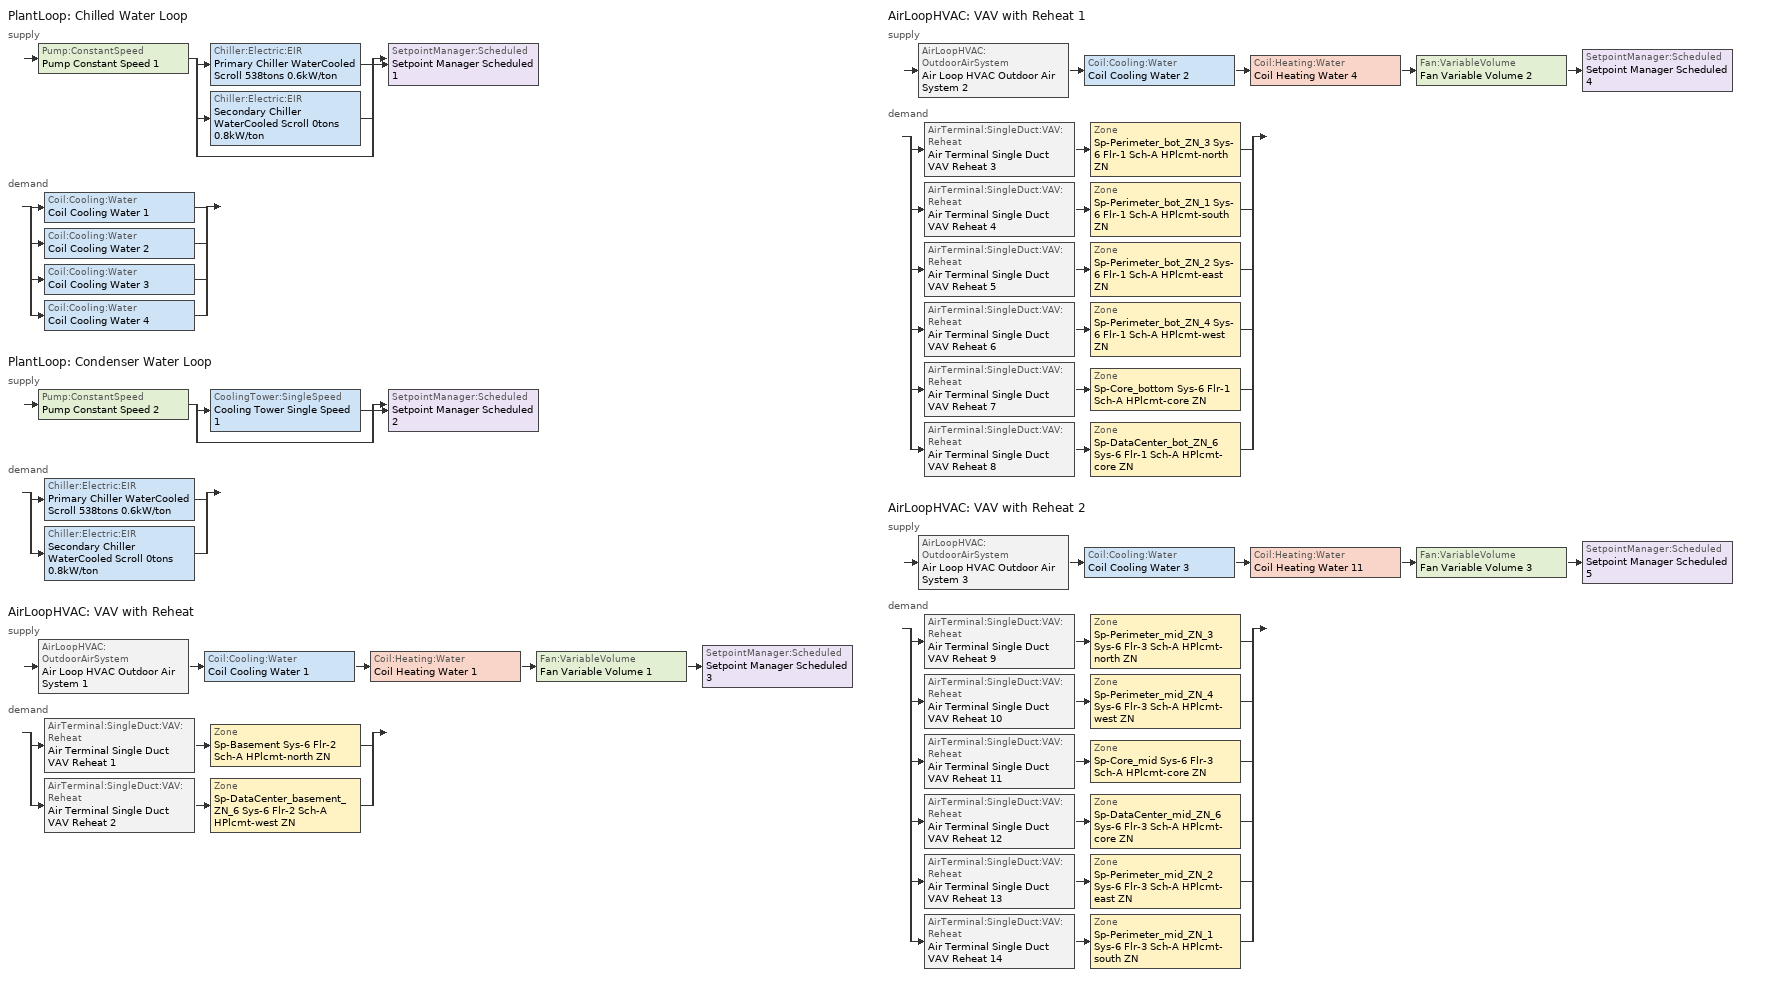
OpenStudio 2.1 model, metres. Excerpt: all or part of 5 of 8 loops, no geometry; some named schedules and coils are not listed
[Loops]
PlantLoop 'Chilled Water Loop'
 supply: Pump:ConstantSpeed 'Pump Constant Speed 1' > split
  | Chiller:Electric:EIR 'Primary Chiller WaterCooled Scroll 538tons 0.6kW/ton'
  | Chiller:Electric:EIR 'Secondary Chiller WaterCooled Scroll 0tons 0.8kW/ton'
  | bypass
  join > SetpointManager:Scheduled 'Setpoint Manager Scheduled 1'
 demand: split
  | Coil:Cooling:Water 'Coil Cooling Water 1'
  | Coil:Cooling:Water 'Coil Cooling Water 2'
  | Coil:Cooling:Water 'Coil Cooling Water 3'
  | Coil:Cooling:Water 'Coil Cooling Water 4'
PlantLoop 'Condenser Water Loop'
 supply: Pump:ConstantSpeed 'Pump Constant Speed 2' > split
  | CoolingTower:SingleSpeed 'Cooling Tower Single Speed 1'
  | bypass
  join > SetpointManager:Scheduled 'Setpoint Manager Scheduled 2'
 demand: split
  | Chiller:Electric:EIR 'Primary Chiller WaterCooled Scroll 538tons 0.6kW/ton'
  | Chiller:Electric:EIR 'Secondary Chiller WaterCooled Scroll 0tons 0.8kW/ton'
AirLoopHVAC 'VAV with Reheat'
 supply: AirLoopHVAC:OutdoorAirSystem 'Air Loop HVAC Outdoor Air System 1' > Coil:Cooling:Water 'Coil Cooling Water 1' > Coil:Heating:Water 'Coil Heating Water 1' > Fan:VariableVolume 'Fan Variable Volume 1' > SetpointManager:Scheduled 'Setpoint Manager Scheduled 3'
 demand: split
  | AirTerminal:SingleDuct:VAV:Reheat 'Air Terminal Single Duct VAV Reheat 1' > Zone 'Sp-Basement Sys-6 Flr-2 Sch-A HPlcmt-north ZN'
  | AirTerminal:SingleDuct:VAV:Reheat 'Air Terminal Single Duct VAV Reheat 2' > Zone 'Sp-DataCenter_basement_ZN_6 Sys-6 Flr-2 Sch-A HPlcmt-west ZN'
AirLoopHVAC 'VAV with Reheat 1'
 supply: AirLoopHVAC:OutdoorAirSystem 'Air Loop HVAC Outdoor Air System 2' > Coil:Cooling:Water 'Coil Cooling Water 2' > Coil:Heating:Water 'Coil Heating Water 4' > Fan:VariableVolume 'Fan Variable Volume 2' > SetpointManager:Scheduled 'Setpoint Manager Scheduled 4'
 demand: split
  | AirTerminal:SingleDuct:VAV:Reheat 'Air Terminal Single Duct VAV Reheat 3' > Zone 'Sp-Perimeter_bot_ZN_3 Sys-6 Flr-1 Sch-A HPlcmt-north ZN'
  | AirTerminal:SingleDuct:VAV:Reheat 'Air Terminal Single Duct VAV Reheat 4' > Zone 'Sp-Perimeter_bot_ZN_1 Sys-6 Flr-1 Sch-A HPlcmt-south ZN'
  | AirTerminal:SingleDuct:VAV:Reheat 'Air Terminal Single Duct VAV Reheat 5' > Zone 'Sp-Perimeter_bot_ZN_2 Sys-6 Flr-1 Sch-A HPlcmt-east ZN'
  | AirTerminal:SingleDuct:VAV:Reheat 'Air Terminal Single Duct VAV Reheat 6' > Zone 'Sp-Perimeter_bot_ZN_4 Sys-6 Flr-1 Sch-A HPlcmt-west ZN'
  | AirTerminal:SingleDuct:VAV:Reheat 'Air Terminal Single Duct VAV Reheat 7' > Zone 'Sp-Core_bottom Sys-6 Flr-1 Sch-A HPlcmt-core ZN'
  | AirTerminal:SingleDuct:VAV:Reheat 'Air Terminal Single Duct VAV Reheat 8' > Zone 'Sp-DataCenter_bot_ZN_6 Sys-6 Flr-1 Sch-A HPlcmt-core ZN'
AirLoopHVAC 'VAV with Reheat 2'
 supply: AirLoopHVAC:OutdoorAirSystem 'Air Loop HVAC Outdoor Air System 3' > Coil:Cooling:Water 'Coil Cooling Water 3' > Coil:Heating:Water 'Coil Heating Water 11' > Fan:VariableVolume 'Fan Variable Volume 3' > SetpointManager:Scheduled 'Setpoint Manager Scheduled 5'
 demand: split
  | AirTerminal:SingleDuct:VAV:Reheat 'Air Terminal Single Duct VAV Reheat 9' > Zone 'Sp-Perimeter_mid_ZN_3 Sys-6 Flr-3 Sch-A HPlcmt-north ZN'
  | AirTerminal:SingleDuct:VAV:Reheat 'Air Terminal Single Duct VAV Reheat 10' > Zone 'Sp-Perimeter_mid_ZN_4 Sys-6 Flr-3 Sch-A HPlcmt-west ZN'
  | AirTerminal:SingleDuct:VAV:Reheat 'Air Terminal Single Duct VAV Reheat 11' > Zone 'Sp-Core_mid Sys-6 Flr-3 Sch-A HPlcmt-core ZN'
  | AirTerminal:SingleDuct:VAV:Reheat 'Air Terminal Single Duct VAV Reheat 12' > Zone 'Sp-DataCenter_mid_ZN_6 Sys-6 Flr-3 Sch-A HPlcmt-core ZN'
  | AirTerminal:SingleDuct:VAV:Reheat 'Air Terminal Single Duct VAV Reheat 13' > Zone 'Sp-Perimeter_mid_ZN_2 Sys-6 Flr-3 Sch-A HPlcmt-east ZN'
  | AirTerminal:SingleDuct:VAV:Reheat 'Air Terminal Single Duct VAV Reheat 14' > Zone 'Sp-Perimeter_mid_ZN_1 Sys-6 Flr-3 Sch-A HPlcmt-south ZN'
[Sizing:Zone] Zone Cooling Design Supply Air Temperature Input Method=SupplyAirTemperature; Zone Cooling Design Supply Air Temperature {C}=13; Zone Cooling Design Supply Air Temperature Difference {deltaC}=11.11; Zone Heating Design Supply Air Temperature Input Method=SupplyAirTemperature; Zone Heating Design Supply Air Temperature {C}=43; Zone Heating Design Supply Air Temperature Difference {deltaC}=11.11; Zone Cooling Design Supply Air Humidity Ratio {kg-H2O/kg-air}=0.0085; Zone Heating Design Supply Air Humidity Ratio {kg-H2O/kg-air}=0.008; Zone Heating Sizing Factor=1.3; Zone Cooling Sizing Factor=1.1; Cooling Design Air Flow Method=DesignDay; Heating Design Air Flow Method=DesignDay; Account for Dedicated Outdoor Air System=No; Dedicated Outdoor Air System Control Strategy=NeutralSupplyAir; Dedicated Outdoor Air Low Setpoint Temperature for Design {C}=autosize; Dedicated Outdoor Air High Setpoint Temperature for Design {C}=autosize
Sp-Perimeter_bot_ZN_3 Sys-6 Flr-1 Sch-A HPlcmt-north ZN; Sp-Perimeter_bot_ZN_2 Sys-6 Flr-1 Sch-A HPlcmt-east ZN; Sp-Perimeter_bot_ZN_4 Sys-6 Flr-1 Sch-A HPlcmt-west ZN; Sp-Perimeter_bot_ZN_1 Sys-6 Flr-1 Sch-A HPlcmt-south ZN; Sp-DataCenter_bot_ZN_6 Sys-6 Flr-1 Sch-A HPlcmt-core ZN; Sp-Core_bottom Sys-6 Flr-1 Sch-A HPlcmt-core ZN; Sp-Basement Sys-6 Flr-2 Sch-A HPlcmt-north ZN; Sp-DataCenter_basement_ZN_6 Sys-6 Flr-2 Sch-A HPlcmt-west ZN; Sp-Perimeter_mid_ZN_3 Sys-6 Flr-3 Sch-A HPlcmt-north ZN; Sp-Perimeter_mid_ZN_2 Sys-6 Flr-3 Sch-A HPlcmt-east ZN; Sp-Perimeter_mid_ZN_4 Sys-6 Flr-3 Sch-A HPlcmt-west ZN; Sp-Perimeter_mid_ZN_1 Sys-6 Flr-3 Sch-A HPlcmt-south ZN; Sp-DataCenter_mid_ZN_6 Sys-6 Flr-3 Sch-A HPlcmt-core ZN; Sp-Core_mid Sys-6 Flr-3 Sch-A HPlcmt-core ZN
[Zone equipment]
Sp-Perimeter_bot_ZN_3 Sys-6 Flr-1 Sch-A HPlcmt-north ZN: Air Terminal Single Duct VAV Reheat 3, Zone HVAC Baseboard Convective Water 3
Sp-Perimeter_bot_ZN_2 Sys-6 Flr-1 Sch-A HPlcmt-east ZN: Air Terminal Single Duct VAV Reheat 5, Zone HVAC Baseboard Convective Water 5
Sp-Perimeter_bot_ZN_4 Sys-6 Flr-1 Sch-A HPlcmt-west ZN: Air Terminal Single Duct VAV Reheat 6, Zone HVAC Baseboard Convective Water 6
Sp-Perimeter_bot_ZN_1 Sys-6 Flr-1 Sch-A HPlcmt-south ZN: Air Terminal Single Duct VAV Reheat 4, Zone HVAC Baseboard Convective Water 4
Sp-DataCenter_bot_ZN_6 Sys-6 Flr-1 Sch-A HPlcmt-core ZN: Air Terminal Single Duct VAV Reheat 8, Zone HVAC Baseboard Convective Water 8
Sp-Core_bottom Sys-6 Flr-1 Sch-A HPlcmt-core ZN: Air Terminal Single Duct VAV Reheat 7, Zone HVAC Baseboard Convective Water 7
Sp-Basement Sys-6 Flr-2 Sch-A HPlcmt-north ZN: Air Terminal Single Duct VAV Reheat 1, Zone HVAC Baseboard Convective Water 1
Sp-DataCenter_basement_ZN_6 Sys-6 Flr-2 Sch-A HPlcmt-west ZN: Air Terminal Single Duct VAV Reheat 2, Zone HVAC Baseboard Convective Water 2
Sp-Perimeter_mid_ZN_3 Sys-6 Flr-3 Sch-A HPlcmt-north ZN: Air Terminal Single Duct VAV Reheat 9, Zone HVAC Baseboard Convective Water 9
Sp-Perimeter_mid_ZN_2 Sys-6 Flr-3 Sch-A HPlcmt-east ZN: Air Terminal Single Duct VAV Reheat 13, Zone HVAC Baseboard Convective Water 13
Sp-Perimeter_mid_ZN_4 Sys-6 Flr-3 Sch-A HPlcmt-west ZN: Air Terminal Single Duct VAV Reheat 10, Zone HVAC Baseboard Convective Water 10
Sp-Perimeter_mid_ZN_1 Sys-6 Flr-3 Sch-A HPlcmt-south ZN: Air Terminal Single Duct VAV Reheat 14, Zone HVAC Baseboard Convective Water 14
Sp-DataCenter_mid_ZN_6 Sys-6 Flr-3 Sch-A HPlcmt-core ZN: Air Terminal Single Duct VAV Reheat 12, Zone HVAC Baseboard Convective Water 12
Sp-Core_mid Sys-6 Flr-3 Sch-A HPlcmt-core ZN: Air Terminal Single Duct VAV Reheat 11, Zone HVAC Baseboard Convective Water 11
[PlantLoop] Plant Loop Volume {m3}=Autocalculate; Load Distribution Scheme=Optimal
Chilled Water Loop; Condenser Water Loop
[Sizing:Plant] Loop Design Temperature Difference {deltaC}=6; Sizing Option=NonCoincident; Zone Timesteps in Averaging Window=1; Coincident Sizing Factor Mode=None
Name | Loop Type | Design Loop Exit Temperature {C}
Chilled Water Loop | Cooling | 7
Condenser Water Loop | Condenser | 29
[Pump:ConstantSpeed] Rated Flow Rate {m3/s}=autosize; Rated Pump Head {Pa}=179352; Rated Power Consumption {W}=autosize; Fraction of Motor Inefficiencies to Fluid Stream=0; Pump Control Type=Intermittent
Name | Motor Efficiency
Pump Constant Speed 1 | 0.936
Pump Constant Speed 2 | 0.95
[Chiller:Electric:EIR] Minimum Part Load Ratio=0.25; Minimum Unloading Ratio=0.25; Condenser Type=WaterCooled; Chiller Flow Mode=LeavingSetpointModulated; Design Heat Recovery Water Flow Rate {m3/s}=0; Sizing Factor=1; Basin Heater Capacity {W/K}=0; Basin Heater Setpoint Temperature {C}=10
Name | Reference Capacity {W} | Reference COP {W/W} | Cooling Capacity Function of Temperature Curve | Electric Input to Cooling Output Ratio Function of Temperature Curve | Electric Input to Cooling Output Ratio Function of Part Load Ratio Curve
Primary Chiller WaterCooled Scroll 538tons 0.6kW/ton | 1.89242e+06 | 5.67258 | WaterCooled_Scroll_CAPFT_NECB2011 | WaterCooled_Scroll_EIRFT_NECB2011 | WaterCooled_Scroll_EIRFPLR_NECB2011
Secondary Chiller WaterCooled Scroll 0tons 0.8kW/ton | 0.001 | 4.5032 | WaterCooled_Scroll_CAPFT_NECB2011 1 | WaterCooled_Scroll_EIRFT_NECB2011 1 | WaterCooled_Scroll_EIRFPLR_NECB2011 1
[SetpointManager:Scheduled] Control Variable=Temperature
Name | Schedule
Setpoint Manager Scheduled 1 | CHW Temp
Setpoint Manager Scheduled 2 | CW Temp
Setpoint Manager Scheduled 3 | Supply Air Temp
Setpoint Manager Scheduled 4 | Supply Air Temp 1
Setpoint Manager Scheduled 5 | Supply Air Temp 2
[CoolingTower:SingleSpeed]
Cooling Tower Single Speed 1: Design Water Flow Rate {m3/s}=autosize; Design Air Flow Rate {m3/s}=autosize; Fan Power at Design Air Flow Rate {W}=33390.5; U-Factor Times Area Value at Design Air Flow Rate {W/K}=autosize; Air Flow Rate in Free Convection Regime {m3/s}=autosize; U-Factor Times Area Value at Free Convection Air Flow Rate {W/K}=autosize; Performance Input Method=UFactorTimesAreaAndDesignWaterFlowRate; Free Convection Capacity {W}=0; Basin Heater Capacity {W/K}=0; Evaporation Loss Mode=LossFactor; Evaporation Loss Factor {percent/K}=0.2; Drift Loss Percent {percent}=0.008; Blowdown Calculation Mode=ConcentrationRatio; Blowdown Concentration Ratio=3; Capacity Control=FanCycling; Number of Cells=2; Cell Control=MinimalCell; Cell Minimum  Water Flow Rate Fraction=0.33; Cell Maximum Water Flow Rate Fraction=2.5; Sizing Factor=1
[AirLoopHVAC] Design Supply Air Flow Rate {m3/s}=AutoSize
Name | Availability Schedule | Availability Manager
VAV with Reheat | VAV with Reheat Occ Sch | Availability Manager Night Cycle 1
VAV with Reheat 1 | VAV with Reheat 1 Occ Sch | Availability Manager Night Cycle 2
VAV with Reheat 2 | VAV with Reheat 2 Occ Sch | Availability Manager Night Cycle 3
[Sizing:System] Type of Load to Size On=Sensible; Design Outdoor Air Flow Rate {m3/s}=Autosize; Minimum System Air Flow Ratio=0.3; Preheat Design Temperature {C}=7; Preheat Design Humidity Ratio {kg-H2O/kg-Air}=0.008; Precool Design Temperature {C}=13; Precool Design Humidity Ratio {kg-H2O/kg-Air}=0.008; Central Cooling Design Supply Air Temperature {C}=13; Central Heating Design Supply Air Temperature {C}=13.1; Sizing Option=NonCoincident; 100% Outdoor Air in Cooling=No; 100% Outdoor Air in Heating=No; Central Cooling Design Supply Air Humidity Ratio {kg-H2O/kg-Air}=0.0085; Central Heating Design Supply Air Humidity Ratio {kg-H2O/kg-Air}=0.008; Cooling Design Air Flow Method=DesignDay; Cooling Design Air Flow Rate {m3/s}=0; Heating Design Air Flow Method=DesignDay; Heating Design Air Flow Rate {m3/s}=0; System Outdoor Air Method=ZoneSum; Zone Maximum Outdoor Air Fraction=1; Cooling Supply Air Flow Rate Per Floor Area {m3/s-m2}=0.00996765; Cooling Fraction of Autosized Cooling Supply Air Flow Rate=1; Cooling Supply Air Flow Rate Per Unit Cooling Capacity {m3/s-W}=3.94755e-05; Heating Supply Air Flow Rate Per Floor Area {m3/s-m2}=0.00996765; Heating Fraction of Autosized Heating Supply Air Flow Rate=1; Heating Fraction of Autosized Cooling Supply Air Flow Rate=1; Heating Supply Air Flow Rate Per Unit Heating Capacity {m3/s-W}=3.15882e-05; Cooling Design Capacity Method=CoolingDesignCapacity; Cooling Design Capacity {W}=autosize; Cooling Design Capacity Per Floor Area {W/m2}=234.7; Fraction of Autosized Cooling Design Capacity=1; Heating Design Capacity Method=HeatingDesignCapacity; Heating Design Capacity {W}=autosize; Heating Design Capacity Per Floor Area {W/m2}=157; Fraction of Autosized Heating Design Capacity=1; Central Cooling Capacity Control Method=OnOff
VAV with Reheat; VAV with Reheat 1; VAV with Reheat 2
[Fan:VariableVolume] Availability Schedule=Always On Discrete; Fan Efficiency=0.549965; Pressure Rise {Pa}=1458.33; Maximum Flow Rate {m3/s}=Autosize; Fan Power Minimum Flow Rate Input Method=Fraction; Fan Power Minimum Air Flow Rate {m3/s}=0; Motor Efficiency=0.8461; Motor In Airstream Fraction=1; Fan Power Coefficient 5=0
Name | Fan Power Minimum Flow Fraction | Fan Power Coefficient 1 | Fan Power Coefficient 2 | Fan Power Coefficient 3 | Fan Power Coefficient 4
Fan Variable Volume 1; Fan Variable Volume 2 | 0.5 | -4.1457 | 16.803 | -19.471 | 7.8488
Fan Variable Volume 3 | 0.22 | -0.3477 | 4.0976 | -5.0024 | 2.268
[Coil:Cooling:Water] Availability Schedule=Always On Discrete
Coil Cooling Water 1; Coil Cooling Water 2; Coil Cooling Water 3; Coil Cooling Water 4
[Controller:OutdoorAir] Minimum Outdoor Air Flow Rate {m3/s}=0; Maximum Outdoor Air Flow Rate {m3/s}=Autosize; Economizer Control Type=DifferentialEnthalpy; Economizer Control Action Type=ModulateFlow; Lockout Type=NoLockout; Minimum Limit Type=FixedMinimum; High Humidity Control=No; Heat Recovery Bypass Control Type=BypassWhenWithinEconomizerLimits
Name | Minimum Outdoor Air Schedule | Controller Mechanical Ventilation
Controller Outdoor Air 1 | VAV with Reheat Occ Sch | Controller Mechanical Ventilation 1
Controller Outdoor Air 2 | VAV with Reheat 1 Occ Sch | Controller Mechanical Ventilation 2
Controller Outdoor Air 3 | VAV with Reheat 2 Occ Sch | Controller Mechanical Ventilation 3
[Controller:MechanicalVentilation] Availability Schedule=Always On Discrete; System Outdoor Air Method=ZoneSum
Controller Mechanical Ventilation 1; Controller Mechanical Ventilation 2; Controller Mechanical Ventilation 3
[AirLoopHVAC:OutdoorAirSystem]
Name | Controller
Air Loop HVAC Outdoor Air System 1 | Controller Outdoor Air 1
Air Loop HVAC Outdoor Air System 2 | Controller Outdoor Air 2
Air Loop HVAC Outdoor Air System 3 | Controller Outdoor Air 3
[Controller:WaterCoil] Action=Reverse; Minimum Actuated Flow {m3/s}=0
Name | Water Coil
Controller Water Coil 2 | Coil Cooling Water 1
Controller Water Coil 6 | Coil Cooling Water 2
Controller Water Coil 14 | Coil Cooling Water 3
Controller Water Coil 22 | Coil Cooling Water 4
[AirTerminal:SingleDuct:VAV:Reheat] Availability Schedule=Always On Discrete; Maximum Air Flow Rate {m3/s}=AutoSize; Zone Minimum Air Flow Input Method=Constant; Constant Minimum Air Flow Fraction=0.3; Maximum Hot Water or Steam Flow Rate {m3/s}=AutoSize; Minimum Hot Water or Steam Flow Rate {m3/s}=0; Convergence Tolerance=0.001; Damper Heating Action=Normal; Maximum Flow per Zone Floor Area During Reheat {m3/s-m2}=AutoSize; Maximum Flow Fraction During Reheat=AutoSize; Control For Outdoor Air=No
Name | Fixed Minimum Air Flow Rate {m3/s} | Reheat Coil | Maximum Reheat Air Temperature {C}
Air Terminal Single Duct VAV Reheat 1 | 5.55885 | Coil Heating Water 2 | 18
Air Terminal Single Duct VAV Reheat 2 | 1.56736 | Coil Heating Water 3 | 18
Air Terminal Single Duct VAV Reheat 3 | 0.626826 | Coil Heating Water 5 | 43
Air Terminal Single Duct VAV Reheat 4 | 0.626839 | Coil Heating Water 6 | 43
Air Terminal Single Duct VAV Reheat 5 | 0.40395 | Coil Heating Water 7 | 43
Air Terminal Single Duct VAV Reheat 6 | 0.40395 | Coil Heating Water 8 | 43
Air Terminal Single Duct VAV Reheat 7 | 4.99224 | Coil Heating Water 9 | 18
Air Terminal Single Duct VAV Reheat 8 | 0.0724055 | Coil Heating Water 10 | 18
Air Terminal Single Duct VAV Reheat 9 | 0.626826 | Coil Heating Water 12 | 43
Air Terminal Single Duct VAV Reheat 10 | 0.40395 | Coil Heating Water 13 | 43
Air Terminal Single Duct VAV Reheat 11 | 4.99224 | Coil Heating Water 14 | 18
Air Terminal Single Duct VAV Reheat 12 | 0.0724055 | Coil Heating Water 15 | 43
Air Terminal Single Duct VAV Reheat 13 | 0.40395 | Coil Heating Water 16 | 43
Air Terminal Single Duct VAV Reheat 14 | 0.626839 | Coil Heating Water 17 | 43
[AvailabilityManager:NightCycle] Control Type=CycleOnAny; Thermostat Tolerance {deltaC}=1; Cycling Run Time {s}=3600
Availability Manager Night Cycle 1; Availability Manager Night Cycle 2; Availability Manager Night Cycle 3
[Schedule:Ruleset]
Name | Default Day Schedule | Summer Design Day Schedule | Winter Design Day Schedule
CHW Temp | Schedule Day 3
CW Temp | Schedule Day 4
Supply Air Temp | Supply Air Temp Default
Supply Air Temp 1 | Supply Air Temp Default 1
Supply Air Temp 2 | Supply Air Temp Default 2
VAV with Reheat Occ Sch | VAV with Reheat Occ Sch Default | VAV with Reheat Occ Sch Summer Design Day | VAV with Reheat Occ Sch Winter Design Day
VAV with Reheat 1 Occ Sch | VAV with Reheat 1 Occ Sch Default | VAV with Reheat 1 Occ Sch Summer Design Day | VAV with Reheat 1 Occ Sch Winter Design Day
VAV with Reheat 2 Occ Sch | VAV with Reheat 2 Occ Sch Default | VAV with Reheat 2 Occ Sch Summer Design Day | VAV with Reheat 2 Occ Sch Winter Design Day
[Schedule:Day]
Schedule Day 3: 1, 0, 7, 2, 0, 7, 3, 0, 7, 4, 0, 7, 5, 0, 7, 6, 0, 7, 7, 0, 7, 8, 0, 7, 9, 0, 7, 10, 0, 7, 11, 0, 7, 12, 0, 7, 13, 0, 7, 14, 0, 7, 15, 0, 7, 16, 0, 7, 17, 0, 7, 18, 0, 7, 19, 0, 7, 20, 0, 7, 21, 0, 7, 22, 0, 7, 23, 0, 7, 24, 0, 7
Schedule Day 4: 1, 0, 29, 2, 0, 29, 3, 0, 29, 4, 0, 29, 5, 0, 29, 6, 0, 29, 7, 0, 29, 8, 0, 29, 9, 0, 29, 10, 0, 29, 11, 0, 29, 12, 0, 29, 13, 0, 29, 14, 0, 29, 15, 0, 29, 16, 0, 29, 17, 0, 29, 18, 0, 29, 19, 0, 29, 20, 0, 29, 21, 0, 29, 22, 0, 29, 23, 0, 29, 24, 0, 29
Supply Air Temp Default; Supply Air Temp Default 1; Supply Air Temp Default 2: 24, 0, 13
VAV with Reheat Occ Sch Default; VAV with Reheat Occ Sch Winter Design Day; VAV with Reheat Occ Sch Summer Design Day; VAV with Reheat 1 Occ Sch Default; VAV with Reheat 1 Occ Sch Winter Design Day; VAV with Reheat 1 Occ Sch Summer Design Day: 24, 0, 1
[Schedule:Rule] Date Specification Type=DateRange; Start Month=1; Start Day=1; End Month=12
Name | Schedule Ruleset | Rule Order | Day Schedule | Apply Sunday | Apply Monday | Apply Tuesday | Apply Wednesday | Apply Thursday | Apply Friday | Apply Saturday | End Day
wkdCHW Temp rule | CHW Temp | 2 | wkdCHW Temp 1 | No | Yes | Yes | Yes | Yes | Yes | No | 31
satCHW Temprule | CHW Temp | 1 | satCHW Temp 1 | No | No | No | No | No | No | Yes | 31
sunCHW Temprule | CHW Temp | 0 | sunCHW Temp 1 | Yes | No | No | No | No | No | No | 31
wkdCW Temp rule | CW Temp | 2 | wkdCW Temp 1 | No | Yes | Yes | Yes | Yes | Yes | No | 31
satCW Temprule | CW Temp | 1 | satCW Temp 1 | No | No | No | No | No | No | Yes | 31
sunCW Temprule | CW Temp | 0 | sunCW Temp 1 | Yes | No | No | No | No | No | No | 31
VAV with Reheat Occ Sch Monday Rule | VAV with Reheat Occ Sch | 6 | VAV with Reheat Occ Sch Monday |  | Yes |  |  |  |  |  | 25
VAV with Reheat Occ Sch Tuesday Rule | VAV with Reheat Occ Sch | 5 | VAV with Reheat Occ Sch Tuesday |  |  | Yes |  |  |  |  | 26
VAV with Reheat Occ Sch Wednesday Rule | VAV with Reheat Occ Sch | 4 | VAV with Reheat Occ Sch Wednesday |  |  |  | Yes |  |  |  | 27
VAV with Reheat Occ Sch Thursday Rule | VAV with Reheat Occ Sch | 3 | VAV with Reheat Occ Sch Thursday |  |  |  |  | Yes |  |  | 28
VAV with Reheat Occ Sch Friday Rule | VAV with Reheat Occ Sch | 2 | VAV with Reheat Occ Sch Friday |  |  |  |  |  | Yes |  | 29
VAV with Reheat Occ Sch Saturday Rule | VAV with Reheat Occ Sch | 1 | VAV with Reheat Occ Sch Saturday |  |  |  |  |  |  | Yes | 30
VAV with Reheat Occ Sch Sunday Rule | VAV with Reheat Occ Sch | 0 | VAV with Reheat Occ Sch Sunday | Yes |  |  |  |  |  |  | 31
VAV with Reheat 1 Occ Sch Monday Rule | VAV with Reheat 1 Occ Sch | 6 | VAV with Reheat 1 Occ Sch Monday |  | Yes |  |  |  |  |  | 25
VAV with Reheat 1 Occ Sch Tuesday Rule | VAV with Reheat 1 Occ Sch | 5 | VAV with Reheat 1 Occ Sch Tuesday |  |  | Yes |  |  |  |  | 26
VAV with Reheat 1 Occ Sch Wednesday Rule | VAV with Reheat 1 Occ Sch | 4 | VAV with Reheat 1 Occ Sch Wednesday |  |  |  | Yes |  |  |  | 27
VAV with Reheat 1 Occ Sch Thursday Rule | VAV with Reheat 1 Occ Sch | 3 | VAV with Reheat 1 Occ Sch Thursday |  |  |  |  | Yes |  |  | 28
[Schedule:Constant]
Always On Discrete: Value=1
[Curve:Biquadratic] Minimum Value of x=5; Maximum Value of x=10; Minimum Value of y=24; Maximum Value of y=35
Name | Coefficient1 Constant | Coefficient2 x | Coefficient3 x**2 | Coefficient4 y | Coefficient5 y**2 | Coefficient6 x*y
WaterCooled_Scroll_CAPFT_NECB2011; WaterCooled_Scroll_CAPFT_NECB2011 1 | 0.94418 | 0.0337102 | 9.75564e-05 | -0.00322114 | -4.91832e-05 | -0.000177584
WaterCooled_Scroll_EIRFT_NECB2011; WaterCooled_Scroll_EIRFT_NECB2011 1 | 0.727393 | -0.0118922 | 0.000541177 | 0.00187934 | 0.000473461 | -0.000711472
[Curve:Quadratic] Coefficient1 Constant=0.04412; Coefficient2 x=0.640367; Coefficient3 x**2=0.319555; Minimum Value of x=0; Maximum Value of x=1
WaterCooled_Scroll_EIRFPLR_NECB2011; WaterCooled_Scroll_EIRFPLR_NECB2011 1
